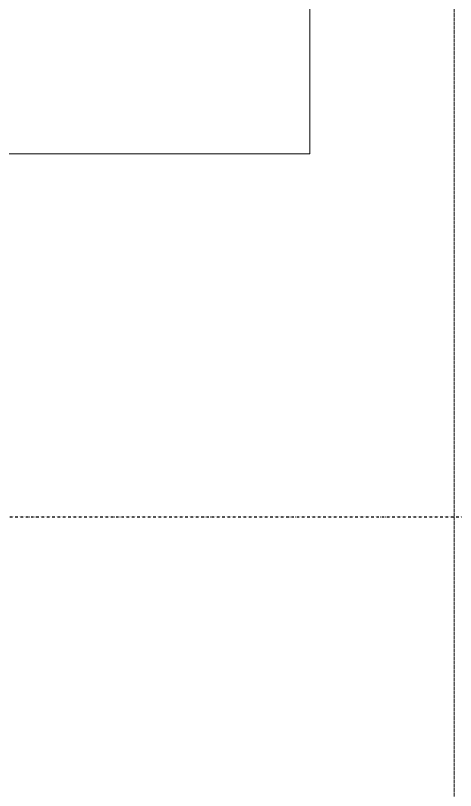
# Model space of a CAD drawing. Header units: millimetres. Extents: x 2179 to 48742, y 3478 to 161002.
# Drawn here: x 36210 to 37212, y 146367 to 148133 of the extents above; entities that cross this region are included whole.
import ezdxf

# ---------------------------------------------------------------- set-up
doc = ezdxf.new("R2010")
doc.units = ezdxf.units.MM
doc.linetypes.add('1_Čerchovaná 6_0mm', pattern=[12, 6, -3, 0, -3])
doc.linetypes.add('IMPORT-DASHED _2_', pattern=[9.652, 8.128, -1.524])
for name, color, linetype, lineweight, true_color in [('2966-1_navrh dispozice stroju-HK_02_dwg-1', 7, 'Continuous', 9, 0x919191), ('man_ plochy-1', 7, 'IMPORT-DASHED _2_', 9, 0x919191), ('man_ plochy-2', 7, 'Continuous', 9, 0x919191), ('S-GRID-1', 9, '1_Čerchovaná 6_0mm', 25, 0x808080)]:
    doc.layers.add(name, color=color, linetype=linetype, lineweight=lineweight, true_color=true_color)

# ---------------------------------------------------------------- blocks, each defined once
blk = doc.blocks.new('2966-1_navrh dispozice stroju-HK_02_dwg-876232-1NP _ stroje')
at = {"layer": 'man_ plochy-1', "flags": 128}
blk.add_lwpolyline([(-56626.1, 50512.8), (-70737.9, 58995.4), (-67276.2, 64754.2), (-53164.5, 56271.6)], close=True, dxfattribs=at)
at = {"layer": 'man_ plochy-2', "flags": 128}
blk.add_lwpolyline([(-65049.1, 60830.9), (-64077.3, 62447.6), (-67175.6, 64310.1)], dxfattribs=at)

msp = doc.modelspace()

# ---------------------------------------------------------------- linework, layer by layer
at = {"layer": 'S-GRID-1'}
msp.add_line((15251.9, 146990.4), (41989.2, 146990.4), dxfattribs=at)

# ---------------------------------------------------------------- block references
at = {"layer": '2966-1_navrh dispozice stroju-HK_02_dwg-1', "rotation": 301.0103595051887}
msp.add_blockref('2966-1_navrh dispozice stroju-HK_02_dwg-876232-1NP _ stroje', (16370.5, 60726.8), dxfattribs=at)

doc.saveas('drawing.dxf')
